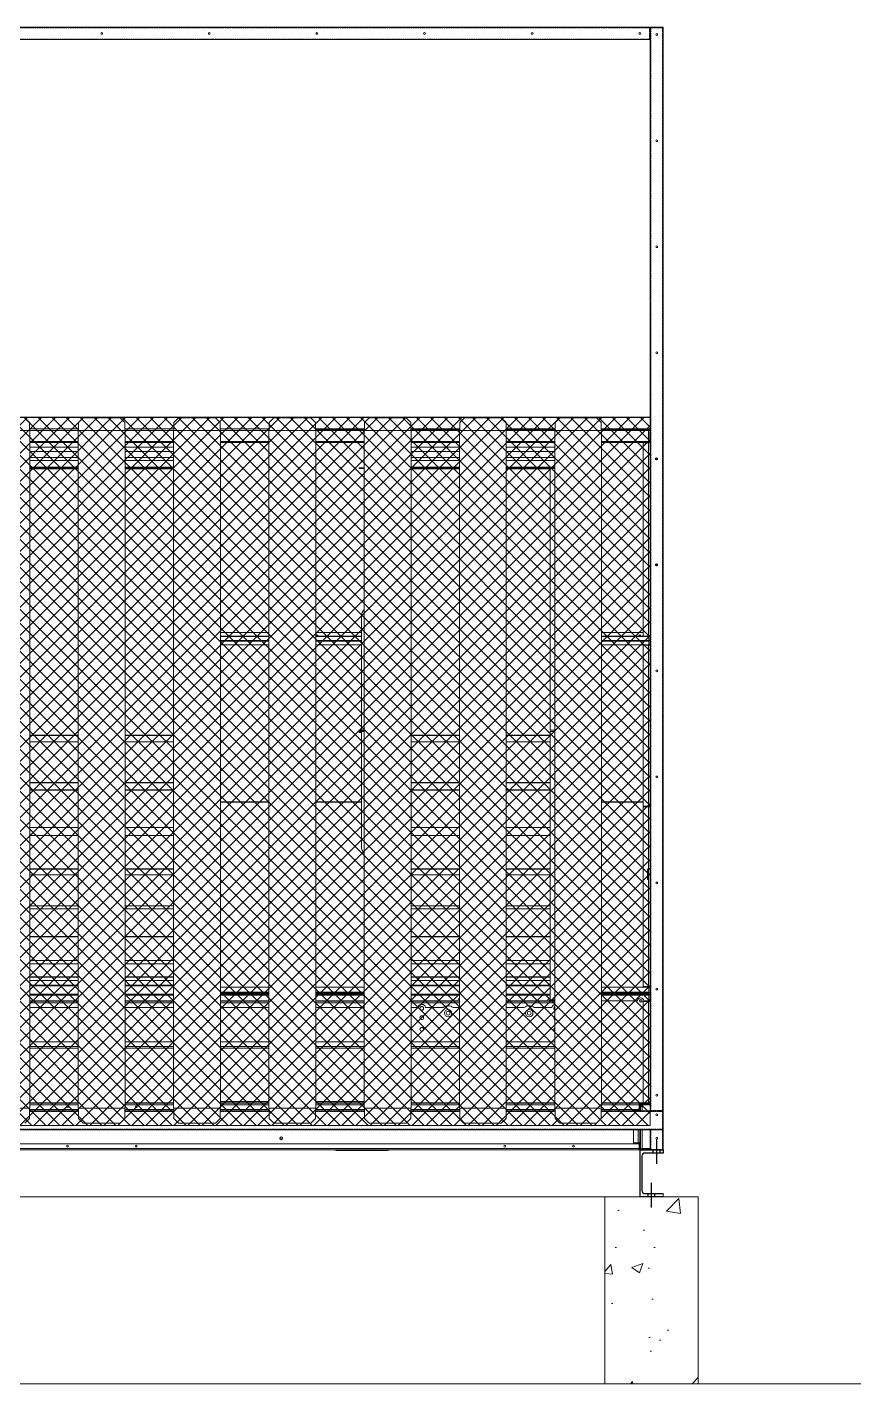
# Model space of a CAD drawing. Header units: millimetres. Extents: x 2739 to 32146, y 1792 to 22587.
# Drawn here: x 23578 to 26251, y 8625 to 12975 of the extents above; entities that cross this region are included whole.
import ezdxf

# ---------------------------------------------------------------- set-up
doc = ezdxf.new("R2010")
doc.units = ezdxf.units.MM
for name, pattern in [('CENTER', [2, 1.25, -0.25, 0.25, -0.25]), ('CENTERX2', [4, 2.5, -0.5, 0.5, -0.5]), ('HIDDEN', [0.375, 0.25, -0.125]), ('HIDDENX2', [0.75, 0.5, -0.25])]:
    doc.linetypes.add(name, pattern=pattern)
for name, color, linetype in [('center', 1, 'CENTER'), ('HIDD', 2, 'HIDDENX2'), ('냉각탑_기초', 23, 'Continuous')]:
    doc.layers.add(name, color=color, linetype=linetype)

# ---------------------------------------------------------------- blocks, each defined once
blk = doc.blocks.new('2')
at = {"lineweight": 5}
h = blk.add_hatch(dxfattribs=at)
h.set_pattern_fill('ANSI37', scale=10)
h.set_pattern_definition([(45, (-1520558.43, -423622.96), (-22.4506403, 22.4506403), []), (135, (-1520558.43, -423622.96), (-22.4506403, -22.4506403), [])])
h.paths.add_polyline_path([(25575.2, 9452.9), (25575.2, 11722.9), (22059.2, 11722.9), (22059.2, 9452.9)])
at = {"lineweight": 20}
for p, q in [((22059.2, 11722.9), (25575.2, 11722.9)), ((23585.7, 11706.9), (23570.7, 11721.9)), ((23585.7, 11681.9), (23585.7, 11706.9)), ((23743.2, 11706.9), (23758.2, 11721.9)), ((23743.2, 11681.9), (23743.2, 11706.9)), ((23758.2, 11721.9), (23876.2, 11721.9)), ((23891.2, 11706.9), (23876.2, 11721.9)), ((23891.2, 11681.9), (23891.2, 11706.9)), ((24048.7, 11706.9), (24063.7, 11721.9)), ((24048.7, 11681.9), (24048.7, 11706.9)), ((24063.7, 11721.9), (24181.7, 11721.9)), ((24196.7, 11706.9), (24181.7, 11721.9)), ((24196.7, 11681.9), (24196.7, 11706.9)), ((24354.2, 11706.9), (24369.2, 11721.9)), ((24354.2, 11681.9), (24354.2, 11706.9)), ((24369.2, 11721.9), (24487.2, 11721.9)), ((24502.2, 11706.9), (24487.2, 11721.9)), ((24502.2, 11681.9), (24502.2, 11706.9)), ((24659.7, 11706.9), (24674.7, 11721.9)), ((24659.7, 11681.9), (24659.7, 11706.9)), ((24674.7, 11721.9), (24792.7, 11721.9)), ((24807.7, 11706.9), (24792.7, 11721.9)), ((24807.7, 11681.9), (24807.7, 11706.9)), ((24965.2, 11706.9), (24980.2, 11721.9)), ((24965.2, 11681.9), (24965.2, 11706.9)), ((24980.2, 11721.9), (25098.2, 11721.9)), ((25113.2, 11706.9), (25098.2, 11721.9)), ((25113.2, 11681.9), (25113.2, 11706.9)), ((25270.7, 11706.9), (25285.7, 11721.9)), ((25270.7, 11681.9), (25270.7, 11706.9)), ((25285.7, 11721.9), (25403.7, 11721.9)), ((25418.7, 11706.9), (25403.7, 11721.9)), ((25418.7, 11681.9), (25418.7, 11706.9)), ((25575.2, 11722.9), (25575.2, 9452.9)), ((23586.7, 11681.9), (23436.7, 11681.9)), ((23586.7, 9508.9), (23586.7, 11681.9)), ((23742.2, 9508.9), (23742.2, 11681.9)), ((23892.2, 11681.9), (23742.2, 11681.9)), ((23892.2, 9508.9), (23892.2, 11681.9)), ((24047.7, 9508.9), (24047.7, 11681.9)), ((24197.7, 11681.9), (24047.7, 11681.9)), ((24197.7, 9508.9), (24197.7, 11681.9)), ((24353.2, 9508.9), (24353.2, 11681.9)), ((24503.2, 11681.9), (24353.2, 11681.9)), ((24503.2, 9508.9), (24503.2, 11681.9)), ((24658.7, 9508.9), (24658.7, 11681.9)), ((24808.7, 11681.9), (24658.7, 11681.9)), ((24808.7, 9508.9), (24808.7, 11681.9)), ((24964.2, 9508.9), (24964.2, 11681.9)), ((25114.2, 11681.9), (24964.2, 11681.9)), ((25114.2, 9508.9), (25114.2, 11681.9)), ((25269.7, 9508.9), (25269.7, 11681.9)), ((25419.7, 11681.9), (25269.7, 11681.9)), ((25419.7, 9508.9), (25419.7, 11681.9)), ((23436.7, 9508.9), (23586.7, 9508.9)), ((23585.7, 9508.9), (23585.7, 9475.9)), ((23742.2, 9508.9), (23892.2, 9508.9)), ((23743.2, 9508.9), (23743.2, 9475.9)), ((23891.2, 9508.9), (23891.2, 9475.9)), ((24047.7, 9508.9), (24197.7, 9508.9)), ((24048.7, 9508.9), (24048.7, 9475.9)), ((24196.7, 9508.9), (24196.7, 9475.9)), ((24353.2, 9508.9), (24503.2, 9508.9)), ((24354.2, 9508.9), (24354.2, 9475.9)), ((24502.2, 9508.9), (24502.2, 9475.9)), ((24658.7, 9508.9), (24808.7, 9508.9)), ((24659.7, 9508.9), (24659.7, 9475.9)), ((24807.7, 9508.9), (24807.7, 9475.9)), ((24964.2, 9508.9), (25114.2, 9508.9)), ((24965.2, 9508.9), (24965.2, 9475.9)), ((25113.2, 9508.9), (25113.2, 9475.9)), ((25269.7, 9508.9), (25419.7, 9508.9)), ((25270.7, 9508.9), (25270.7, 9475.9)), ((25418.7, 9508.9), (25418.7, 9475.9)), ((25575.2, 9452.9), (22059.2, 9452.9)), ((23585.7, 9475.9), (23570.7, 9460.9)), ((23743.2, 9475.9), (23758.2, 9460.9)), ((23758.2, 9460.9), (23876.2, 9460.9)), ((23891.2, 9475.9), (23876.2, 9460.9)), ((24048.7, 9475.9), (24063.7, 9460.9)), ((24063.7, 9460.9), (24181.7, 9460.9)), ((24196.7, 9475.9), (24181.7, 9460.9)), ((24354.2, 9475.9), (24369.2, 9460.9)), ((24369.2, 9460.9), (24487.2, 9460.9)), ((24502.2, 9475.9), (24487.2, 9460.9)), ((24659.7, 9475.9), (24674.7, 9460.9)), ((24674.7, 9460.9), (24792.7, 9460.9)), ((24807.7, 9475.9), (24792.7, 9460.9)), ((24965.2, 9475.9), (24980.2, 9460.9)), ((24980.2, 9460.9), (25098.2, 9460.9)), ((25113.2, 9475.9), (25098.2, 9460.9)), ((25270.7, 9475.9), (25285.7, 9460.9)), ((25285.7, 9460.9), (25403.7, 9460.9)), ((25418.7, 9475.9), (25403.7, 9460.9)), ((25240.2, 9374.9), (25315.2, 9374.9))]:
    blk.add_line(p, q, dxfattribs=at)
at = {"color": 7, "lineweight": 20}
for p, q in [((23743.2, 11686.9), (23585.7, 11686.9)), ((23742.2, 11681.5), (23586.7, 11681.5)), ((24048.7, 11686.9), (23891.2, 11686.9)), ((24047.7, 11681.5), (23892.2, 11681.5)), ((24354.2, 11686.9), (24196.7, 11686.9)), ((24353.2, 11681.5), (24197.7, 11681.5)), ((24659.7, 11686.9), (24502.2, 11686.9)), ((24659.7, 11684.9), (24502.2, 11684.9)), ((24658.7, 11681.5), (24503.2, 11681.5)), ((24965.2, 11686.9), (24807.7, 11686.9)), ((24965.2, 11684.9), (24807.7, 11684.9)), ((24964.2, 11681.5), (24808.7, 11681.5)), ((25270.7, 11686.9), (25113.2, 11686.9)), ((25270.7, 11684.9), (25113.2, 11684.9)), ((25269.7, 11681.5), (25114.2, 11681.5)), ((25569.5, 11686.9), (25418.7, 11686.9)), ((25567.8, 11684.9), (25418.7, 11684.9)), ((25569.5, 11681.5), (25419.7, 11681.5)), ((23586.7, 11646.3), (23742.2, 11646.3)), ((23586.7, 11642.9), (23742.2, 11642.9)), ((23892.2, 11646.3), (24047.7, 11646.3)), ((23892.2, 11642.9), (24047.7, 11642.9)), ((24197.7, 11646.3), (24353.2, 11646.3)), ((24197.7, 11642.9), (24353.2, 11642.9)), ((24503.2, 11646.3), (24658.7, 11646.3)), ((24503.2, 11642.9), (24658.7, 11642.9)), ((24808.7, 11646.3), (24964.2, 11646.3)), ((24808.7, 11642.9), (24964.2, 11642.9)), ((25114.2, 11646.3), (25269.7, 11646.3)), ((25114.2, 11642.9), (25269.7, 11642.9)), ((25419.7, 11646.3), (25569.5, 11646.3)), ((25419.7, 11642.9), (25569.5, 11642.9)), ((23586.7, 9851.5), (23742.2, 9851.5)), ((23586.7, 9846.3), (23742.2, 9846.3)), ((23586.7, 9831.5), (23742.2, 9831.5)), ((23892.2, 9851.5), (24047.7, 9851.5)), ((23892.2, 9846.3), (24047.7, 9846.3)), ((23892.2, 9831.5), (24047.7, 9831.5)), ((24197.7, 9851.5), (24353.2, 9851.5)), ((24197.7, 9846.3), (24353.2, 9846.3)), ((24197.7, 9831.5), (24353.2, 9831.5)), ((24503.2, 9851.5), (24658.7, 9851.5)), ((24503.2, 9846.3), (24658.7, 9846.3)), ((24503.2, 9831.5), (24658.7, 9831.5)), ((24808.7, 9851.5), (24964.2, 9851.5)), ((24808.7, 9846.3), (24964.2, 9846.3)), ((24808.7, 9831.5), (24831, 9831.5)), ((25114.2, 9851.5), (25269.7, 9851.5)), ((25114.2, 9846.3), (25269.7, 9846.3)), ((23586.7, 9721.5), (23742.2, 9721.5)), ((23742.2, 9706.7), (23586.7, 9706.7)), ((23742.2, 9701.5), (23586.7, 9701.5)), ((23892.2, 9721.5), (24047.7, 9721.5)), ((24047.7, 9706.7), (23892.2, 9706.7)), ((24047.7, 9701.5), (23892.2, 9701.5)), ((24197.7, 9721.5), (24353.2, 9721.5)), ((24353.2, 9706.7), (24197.7, 9706.7)), ((24353.2, 9701.5), (24197.7, 9701.5)), ((24503.2, 9721.5), (24658.7, 9721.5)), ((24658.7, 9706.7), (24503.2, 9706.7)), ((24658.7, 9701.5), (24503.2, 9701.5)), ((24808.7, 9721.5), (24964.2, 9721.5)), ((24964.2, 9706.7), (24808.7, 9706.7)), ((24964.2, 9701.5), (24808.7, 9701.5)), ((25114.2, 9721.5), (25269.7, 9721.5)), ((25269.7, 9706.7), (25114.2, 9706.7)), ((25269.7, 9701.5), (25114.2, 9701.5)), ((23586.7, 9526.5), (23742.2, 9526.5)), ((23892.2, 9526.5), (24047.7, 9526.5)), ((24197.7, 9526.5), (24353.2, 9526.5)), ((24503.2, 9526.5), (24658.7, 9526.5)), ((24808.7, 9526.5), (24964.2, 9526.5)), ((25114.2, 9526.5), (25269.7, 9526.5)), ((25419.7, 9526.5), (25570.2, 9526.5)), ((23585.7, 9504.9), (23743.2, 9504.9)), ((23586.7, 9524.9), (23742.2, 9524.9)), ((23742.2, 9519.7), (23586.7, 9519.7)), ((23891.2, 9504.9), (24048.7, 9504.9)), ((23892.2, 9524.9), (24047.7, 9524.9)), ((24047.7, 9524.9), (23892.2, 9524.9)), ((24047.7, 9519.7), (23892.2, 9519.7)), ((24196.7, 9504.9), (24354.2, 9504.9)), ((24353.2, 9524.9), (24197.7, 9524.9)), ((24353.2, 9519.7), (24197.7, 9519.7)), ((24502.2, 9504.9), (24659.7, 9504.9)), ((24503.2, 9524.9), (24658.7, 9524.9)), ((24658.7, 9524.9), (24503.2, 9524.9)), ((24658.7, 9519.7), (24503.2, 9519.7)), ((24807.7, 9504.9), (24965.2, 9504.9)), ((24964.2, 9524.9), (24808.7, 9524.9)), ((24964.2, 9519.7), (24808.7, 9519.7)), ((25113.2, 9504.9), (25270.7, 9504.9)), ((25114.2, 9524.9), (25269.7, 9524.9)), ((25269.7, 9519.7), (25114.2, 9519.7)), ((25418.7, 9504.9), (25539.6, 9504.9)), ((25419.7, 9524.9), (25549.4, 9524.9)), ((25539.6, 9524.9), (25419.7, 9524.9)), ((25539.6, 9519.7), (25419.7, 9519.7)), ((25539.6, 9394.9), (22094.8, 9394.9)), ((22094.8, 9380.1), (25539.6, 9380.1)), ((22094.8, 9374.9), (25539.6, 9374.9))]:
    blk.add_line(p, q, dxfattribs=at)
at = {"color": 7, "lineweight": 20, "ltscale": 0.000824214}
blk.add_line((25569.8, 11684.9), (25567.9, 11684.9), dxfattribs=at)
at = {"color": 7, "lineweight": 20, "ltscale": 0.001131}
for p, q in [((25569.5, 11684.3), (25569.5, 11681.5)), ((25571.5, 11684.3), (25571.5, 11681.5)), ((25573.9, 9528.6), (25575.2, 9528.6))]:
    blk.add_line(p, q, dxfattribs=at)
at = {"color": 7, "lineweight": 20, "ltscale": 0.000414935}
for p, q in [((25570.2, 11684), (25569.5, 11683.2)), ((25572.2, 11684), (25571.5, 11683.2)), ((25574.2, 9527.9), (25574.9, 9528.6))]:
    blk.add_line(p, q, dxfattribs=at)
at = {"color": 7, "lineweight": 20, "ltscale": 0.014667}
for p, q in [((25569.5, 11646.3), (25569.5, 11681.5)), ((25571.5, 11646.3), (25571.5, 11681.5))]:
    blk.add_line(p, q, dxfattribs=at)
at = {"color": 7, "lineweight": 20, "ltscale": 0.000708334}
for p, q in [((25571.2, 11681.5), (25569.5, 11681.5)), ((25573.2, 11681.5), (25571.5, 11681.5)), ((25573.2, 11008.8), (25571.5, 11008.8))]:
    blk.add_line(p, q, dxfattribs=at)
at = {"color": 7, "lineweight": 20, "ltscale": 0.000566661}
blk.add_line((25571.2, 11684.9), (25569.9, 11684.9), dxfattribs=at)
at = {"color": 7, "lineweight": 20, "ltscale": 0.000125615}
blk.add_line((25571.2, 11684.9), (25571.2, 11684.6), dxfattribs=at)
at = {"color": 7, "lineweight": 20, "ltscale": 0.01525}
blk.add_line((25571.2, 11681.5), (25571.2, 11644.9), dxfattribs=at)
at = {"color": 7, "lineweight": 20, "ltscale": 0.000125312}
blk.add_line((25571.5, 11681.5), (25571.2, 11681.5), dxfattribs=at)
at = {"color": 0, "lineweight": 20}
for p, q in [((23742.2, 11627.9), (23586.7, 11627.9)), ((24047.7, 11627.9), (23892.2, 11627.9)), ((24964.2, 11627.9), (24808.7, 11627.9)), ((25269.7, 11627.9), (25114.2, 11627.9)), ((23586.7, 11613.8), (23742.2, 11613.8)), ((23742.2, 11594.6), (23586.7, 11594.6)), ((23586.7, 11585), (23742.2, 11585)), ((23892.2, 11613.8), (24047.7, 11613.8)), ((24047.7, 11594.6), (23892.2, 11594.6)), ((23892.2, 11585), (24047.7, 11585)), ((24808.7, 11613.8), (24964.2, 11613.8)), ((24964.2, 11594.6), (24808.7, 11594.6)), ((24808.7, 11585), (24964.2, 11585)), ((25114.2, 11613.8), (25269.7, 11613.8)), ((25269.7, 11594.6), (25114.2, 11594.6)), ((25114.2, 11585), (25269.7, 11585)), ((25617.2, 9501.7), (25617.2, 9374.9)), ((25617.2, 9374.9), (25615.2, 9374.9))]:
    blk.add_line(p, q, dxfattribs=at)
at = {"color": 7, "lineweight": 20, "ltscale": 0.000341772}
blk.add_line((25553.2, 11642.1), (25553.2, 11642.9), dxfattribs=at)
at = {"color": 7, "lineweight": 20, "ltscale": 0.006917}
for p, q in [((25569.8, 11642.1), (25553.2, 11642.1)), ((25553.2, 11022.2), (25569.8, 11022.2)), ((25569.8, 10994.5), (25553.2, 10994.5)), ((25569.8, 10993.2), (25553.2, 10993.2)), ((25553.2, 10476.7), (25569.8, 10476.7)), ((25569.8, 10474.6), (25553.2, 10474.6)), ((25553.2, 9899.3), (25569.8, 9899.3)), ((25571.5, 9880.7), (25571.5, 9897.3)), ((25553.2, 9850.9), (25569.8, 9850.9))]:
    blk.add_line(p, q, dxfattribs=at)
at = {"color": 7, "lineweight": 20, "ltscale": 0.258309}
for p, q in [((25553.2, 11642.1), (25553.2, 11022.2)), ((25569.8, 11022.2), (25569.8, 11642.1))]:
    blk.add_line(p, q, dxfattribs=at)
at = {"color": 7, "lineweight": 20, "ltscale": 0.001417}
for p, q in [((25569.5, 11646.3), (25569.5, 11642.9)), ((25571.5, 11646.3), (25571.5, 11642.9)), ((25573.2, 10475.1), (25569.8, 10475.1)), ((25573.2, 9899.3), (25569.8, 9899.3)), ((25571.5, 9877.3), (25571.5, 9880.7)), ((25571.5, 9874.9), (25571.5, 9871.5)), ((25569.8, 9850.9), (25573.2, 9850.9))]:
    blk.add_line(p, q, dxfattribs=at)
at = {"color": 7, "lineweight": 20, "ltscale": 0.000708333}
for p, q in [((25571.2, 11644.9), (25569.5, 11644.9)), ((25573.2, 11644.9), (25571.5, 11644.9)), ((25573.2, 9880.2), (25571.5, 9880.2)), ((25573.2, 9879.3), (25571.5, 9879.3)), ((25571.5, 9872.9), (25573.2, 9872.9)), ((25571.5, 9872), (25573.2, 9872))]:
    blk.add_line(p, q, dxfattribs=at)
at = {"color": 7, "lineweight": 20, "ltscale": 0.000833341}
blk.add_line((25569.5, 11642.9), (25571.5, 11642.9), dxfattribs=at)
at = {"color": 7, "lineweight": 20, "ltscale": 0.000133398}
blk.add_line((25569.8, 11642.6), (25569.8, 11642.9), dxfattribs=at)
at = {"color": 7, "lineweight": 20, "ltscale": 0.000208374}
blk.add_line((25569.8, 11642.1), (25569.8, 11642.6), dxfattribs=at)
at = {"color": 7, "lineweight": 20, "ltscale": 0.000125}
blk.add_line((25571.2, 11646.3), (25571.5, 11646.3), dxfattribs=at)
at = {"color": 7, "lineweight": 20, "ltscale": 0.000152655}
blk.add_line((25573.2, 11644.8), (25572.9, 11644.8), dxfattribs=at)
at = {"color": 7, "lineweight": 20, "ltscale": 0.2695}
for p, q in [((23742.2, 11564.3), (23586.7, 11564.3)), ((23742.2, 11562.3), (23586.7, 11562.3)), ((24047.7, 11564.3), (23892.2, 11564.3)), ((24047.7, 11562.3), (23892.2, 11562.3)), ((24964.2, 11564.3), (24808.7, 11564.3)), ((24964.2, 11562.3), (24808.7, 11562.3)), ((25269.7, 11564.3), (25114.2, 11564.3)), ((25269.7, 11562.3), (25114.2, 11562.3))]:
    blk.add_line(p, q, dxfattribs=at)
at = {"color": 7, "lineweight": 20, "ltscale": 0.251167}
for p, q in [((23586.7, 11562.3), (23742.2, 11562.3)), ((23586.7, 11560.3), (23742.2, 11560.3)), ((23892.2, 11562.3), (24047.7, 11562.3)), ((23892.2, 11560.3), (24047.7, 11560.3)), ((24808.7, 11562.3), (24964.2, 11562.3)), ((24808.7, 11560.3), (24964.2, 11560.3)), ((25114.2, 11562.3), (25269.7, 11562.3)), ((25114.2, 11560.3), (25269.7, 11560.3))]:
    blk.add_line(p, q, dxfattribs=at)
at = {"color": 7, "lineweight": 20, "ltscale": 0.2225}
for p, q in [((23586.7, 11558.9), (23742.2, 11558.9)), ((23892.2, 11558.9), (24047.7, 11558.9)), ((24808.7, 11558.9), (24964.2, 11558.9)), ((25114.2, 11558.9), (25254.9, 11558.9)), ((23586.7, 10704.6), (23742.2, 10704.6)), ((23586.7, 10704.1), (23742.2, 10704.1)), ((23892.2, 10704.6), (24047.7, 10704.6)), ((23892.2, 10704.1), (24047.7, 10704.1)), ((24808.7, 10704.6), (24964.2, 10704.6)), ((24808.7, 10704.1), (24964.2, 10704.1)), ((25114.2, 10704.6), (25254.9, 10704.6)), ((25114.2, 10704.1), (25254.9, 10704.1)), ((23586.7, 10683.7), (23742.2, 10683.7)), ((23586.7, 10683.4), (23742.2, 10683.4)), ((23892.2, 10683.7), (24047.7, 10683.7)), ((23892.2, 10683.4), (24047.7, 10683.4)), ((24808.7, 10683.7), (24964.2, 10683.7)), ((24808.7, 10683.4), (24964.2, 10683.4)), ((25114.2, 10683.7), (25254.9, 10683.7)), ((25114.2, 10683.4), (25254.9, 10683.4)), ((23586.7, 10553), (23742.2, 10553)), ((23586.7, 10552.4), (23742.2, 10552.4)), ((23586.7, 10529.1), (23742.2, 10529.1)), ((23586.7, 10528.8), (23742.2, 10528.8)), ((23892.2, 10553), (24047.7, 10553)), ((23892.2, 10552.4), (24047.7, 10552.4)), ((23892.2, 10529.1), (24047.7, 10529.1)), ((23892.2, 10528.8), (24047.7, 10528.8)), ((24808.7, 10553), (24964.2, 10553)), ((24808.7, 10552.4), (24964.2, 10552.4)), ((24808.7, 10529.1), (24964.2, 10529.1)), ((24808.7, 10528.8), (24964.2, 10528.8)), ((25114.2, 10553), (25254.9, 10553)), ((25114.2, 10552.4), (25254.9, 10552.4)), ((25114.2, 10529.1), (25254.9, 10529.1)), ((25114.2, 10528.8), (25254.9, 10528.8)), ((23586.7, 10409.2), (23742.2, 10409.2)), ((23586.7, 10408.7), (23742.2, 10408.7)), ((23892.2, 10409.2), (24047.7, 10409.2)), ((23892.2, 10408.7), (24047.7, 10408.7)), ((24808.7, 10409.2), (24964.2, 10409.2)), ((24808.7, 10408.7), (24964.2, 10408.7)), ((25114.2, 10409.2), (25254.9, 10409.2)), ((25114.2, 10408.7), (25254.9, 10408.7)), ((23586.7, 10383.5), (23742.2, 10383.5)), ((23586.7, 10383.2), (23742.2, 10383.2)), ((23892.2, 10383.5), (24047.7, 10383.5)), ((23892.2, 10383.2), (24047.7, 10383.2)), ((24808.7, 10383.5), (24964.2, 10383.5)), ((24808.7, 10383.2), (24964.2, 10383.2)), ((25114.2, 10383.5), (25254.9, 10383.5)), ((25114.2, 10383.2), (25254.9, 10383.2)), ((23586.7, 10275.8), (23742.2, 10275.8)), ((23586.7, 10275.3), (23742.2, 10275.3)), ((23892.2, 10275.8), (24047.7, 10275.8)), ((23892.2, 10275.3), (24047.7, 10275.3)), ((24808.7, 10275.8), (24964.2, 10275.8)), ((24808.7, 10275.3), (24964.2, 10275.3)), ((25114.2, 10275.8), (25254.9, 10275.8)), ((25114.2, 10275.3), (25254.9, 10275.3)), ((23586.7, 10257.1), (23742.2, 10257.1)), ((23586.7, 10256.9), (23742.2, 10256.9)), ((23892.2, 10257.1), (24047.7, 10257.1)), ((23892.2, 10256.9), (24047.7, 10256.9)), ((24808.7, 10257.1), (24964.2, 10257.1)), ((24808.7, 10256.9), (24964.2, 10256.9)), ((25114.2, 10257.1), (25254.9, 10257.1)), ((25114.2, 10256.9), (25254.9, 10256.9)), ((23586.7, 10157.8), (23742.2, 10157.8)), ((23586.7, 10157.4), (23742.2, 10157.4)), ((23586.7, 10148.5), (23742.2, 10148.5)), ((23586.7, 10148.3), (23742.2, 10148.3)), ((23892.2, 10157.8), (24047.7, 10157.8)), ((23892.2, 10157.4), (24047.7, 10157.4)), ((23892.2, 10148.5), (24047.7, 10148.5)), ((23892.2, 10148.3), (24047.7, 10148.3)), ((24808.7, 10157.8), (24964.2, 10157.8)), ((24808.7, 10157.4), (24964.2, 10157.4)), ((24808.7, 10148.5), (24964.2, 10148.5)), ((24808.7, 10148.3), (24964.2, 10148.3)), ((25114.2, 10157.8), (25254.9, 10157.8)), ((25114.2, 10157.4), (25254.9, 10157.4)), ((25114.2, 10148.5), (25254.9, 10148.5)), ((25114.2, 10148.3), (25254.9, 10148.3)), ((23586.7, 10058.8), (23742.2, 10058.8)), ((23586.7, 10058.4), (23742.2, 10058.4)), ((23892.2, 10058.8), (24047.7, 10058.8)), ((23892.2, 10058.4), (24047.7, 10058.4)), ((24808.7, 10058.8), (24964.2, 10058.8)), ((24808.7, 10058.4), (24964.2, 10058.4)), ((25114.2, 10058.8), (25254.9, 10058.8)), ((25114.2, 10058.4), (25254.9, 10058.4)), ((23586.7, 9982.2), (23742.2, 9982.2)), ((23586.7, 9982), (23742.2, 9982)), ((23586.7, 9972.1), (23742.2, 9972.1)), ((23586.7, 9972), (23742.2, 9972)), ((23892.2, 9982.2), (24047.7, 9982.2)), ((23892.2, 9982), (24047.7, 9982)), ((23892.2, 9972.1), (24047.7, 9972.1)), ((23892.2, 9972), (24047.7, 9972)), ((24808.7, 9982.2), (24964.2, 9982.2)), ((24808.7, 9982), (24964.2, 9982)), ((24808.7, 9972.1), (24964.2, 9972.1)), ((24808.7, 9972), (24964.2, 9972)), ((25114.2, 9982.2), (25254.9, 9982.2)), ((25114.2, 9982), (25254.9, 9982)), ((25114.2, 9972.1), (25254.9, 9972.1)), ((25114.2, 9972), (25254.9, 9972)), ((23586.7, 9929.5), (23742.2, 9929.5)), ((23586.7, 9929.4), (23742.2, 9929.4)), ((23586.7, 9918.6), (23742.2, 9918.6)), ((23586.7, 9918.5), (23742.2, 9918.5)), ((23892.2, 9929.5), (24047.7, 9929.5)), ((23892.2, 9929.4), (24047.7, 9929.4)), ((23892.2, 9918.6), (24047.7, 9918.6)), ((23892.2, 9918.5), (24047.7, 9918.5)), ((24808.7, 9929.5), (24964.2, 9929.5)), ((24808.7, 9929.4), (24964.2, 9929.4)), ((24808.7, 9918.6), (24964.2, 9918.6)), ((24808.7, 9918.5), (24964.2, 9918.5)), ((25114.2, 9929.5), (25254.9, 9929.5)), ((25114.2, 9929.4), (25254.9, 9929.4)), ((25114.2, 9918.6), (25254.9, 9918.6)), ((25114.2, 9918.5), (25254.9, 9918.5)), ((23586.7, 9902.9), (23742.2, 9902.9)), ((23586.7, 9902.8), (23742.2, 9902.8)), ((23586.7, 9901.4), (23742.2, 9901.4)), ((23586.7, 9874.8), (23742.2, 9874.8)), ((23892.2, 9902.9), (24047.7, 9902.9)), ((23892.2, 9902.8), (24047.7, 9902.8)), ((23892.2, 9901.4), (24047.7, 9901.4)), ((24047.7, 9874.8), (23892.2, 9874.8)), ((24808.7, 9902.9), (24964.2, 9902.9)), ((24808.7, 9902.8), (24964.2, 9902.8)), ((24808.7, 9901.4), (24964.2, 9901.4)), ((24964.2, 9874.8), (24808.7, 9874.8)), ((25114.2, 9902.9), (25254.9, 9902.9)), ((25114.2, 9902.8), (25254.9, 9902.8)), ((25114.2, 9901.4), (25254.9, 9901.4)), ((25254.9, 9874.8), (25114.2, 9874.8)), ((23742.2, 9871.5), (23586.7, 9871.5)), ((24047.7, 9871.5), (23892.2, 9871.5)), ((24964.2, 9871.5), (24808.7, 9871.5)), ((25254.9, 9871.5), (25114.2, 9871.5))]:
    blk.add_line(p, q, dxfattribs=at)
at = {"color": 7, "lineweight": 20, "ltscale": 0.000666667}
for p, q in [((24642.5, 11561.9), (24642.5, 11560.3)), ((24642.5, 10719.1), (24642.5, 10720.7)), ((24642.5, 10718.5), (24642.5, 10716.9)), ((24642.5, 10715.5), (24642.5, 10713.9)), ((25567.2, 10241.9), (25568.8, 10241.9)), ((25254.9, 9855.1), (25254.9, 9853.5)), ((25570.2, 9524.9), (25570.2, 9526.5))]:
    blk.add_line(p, q, dxfattribs=at)
at = {"color": 7, "lineweight": 20, "ltscale": 0.0155}
for p, q in [((24658.7, 11561.9), (24642.5, 11561.9)), ((24658.7, 11560.3), (24642.5, 11560.3)), ((25254.9, 11560.3), (25269.7, 11560.3)), ((24658.7, 10720.7), (24642.5, 10720.7)), ((24658.7, 10719.1), (24642.5, 10719.1)), ((24642.5, 10718.5), (24658.7, 10718.5)), ((24642.5, 10716.9), (24658.7, 10716.9)), ((25269.7, 10720.7), (25254.9, 10720.7)), ((25269.7, 10716.5), (25254.9, 10716.5)), ((25269.7, 9855.9), (25254.9, 9855.9)), ((25254.9, 9855.6), (25269.7, 9855.6)), ((25269.7, 9855.1), (25254.9, 9855.1)), ((25269.7, 9853.5), (25254.9, 9853.5))]:
    blk.add_line(p, q, dxfattribs=at)
at = {"color": 7, "lineweight": 20, "ltscale": 0.349833}
blk.add_line((25254.9, 10720.7), (25254.9, 11560.3), dxfattribs=at)
at = {"color": 7, "lineweight": 20, "ltscale": 0.152458}
blk.add_line((24649.7, 10720.7), (24649.7, 11086.6), dxfattribs=at)
at = {"color": 7, "lineweight": 20, "ltscale": 0.20484}
for p, q in [((24353.2, 11033.6), (24197.7, 11033.6)), ((24353.2, 11021.9), (24197.7, 11021.9)), ((24353.2, 11020.7), (24197.7, 11020.7)), ((24353.2, 11007.9), (24197.7, 11007.9)), ((24353.2, 11006.7), (24197.7, 11006.7)), ((24649.7, 11033.6), (24503.2, 11033.6)), ((24649.7, 11021.9), (24503.2, 11021.9)), ((24649.7, 11020.7), (24503.2, 11020.7)), ((24649.7, 11007.9), (24503.2, 11007.9)), ((24649.7, 11006.7), (24503.2, 11006.7)), ((24197.7, 10994.7), (24353.2, 10994.7)), ((24503.2, 10994.7), (24649.7, 10994.7)), ((24353.2, 10490.7), (24197.7, 10490.7)), ((24353.2, 10489.8), (24197.7, 10489.8)), ((24649.7, 10490.7), (24503.2, 10490.7)), ((24649.7, 10489.8), (24503.2, 10489.8))]:
    blk.add_line(p, q, dxfattribs=at)
at = {"color": 7, "lineweight": 20, "ltscale": 0.094629}
blk.add_line((25553.2, 11033.6), (25419.7, 11033.6), dxfattribs=at)
at = {"color": 7, "lineweight": 20, "ltscale": 0.102254}
for p, q in [((25571.5, 11021.9), (25419.7, 11021.9)), ((25571.5, 11020.7), (25419.7, 11020.7)), ((25571.5, 11006.7), (25419.7, 11006.7))]:
    blk.add_line(p, q, dxfattribs=at)
at = {"color": 7, "lineweight": 20, "ltscale": 0.102253}
for p, q in [((25571.5, 11007.9), (25419.7, 11007.9)), ((25419.7, 10994.7), (25571.5, 10994.7))]:
    blk.add_line(p, q, dxfattribs=at)
at = {"color": 7, "lineweight": 20, "ltscale": 0.000183495}
blk.add_line((25571.2, 11022.4), (25571.2, 11021.9), dxfattribs=at)
at = {"color": 7, "lineweight": 20, "ltscale": 0.000535656}
for p, q in [((25571.5, 11020.7), (25571.5, 11021.9)), ((25553.2, 10993.2), (25553.2, 10994.5))]:
    blk.add_line(p, q, dxfattribs=at)
at = {"color": 7, "lineweight": 20, "ltscale": 0.005298}
blk.add_line((25571.5, 11007.9), (25571.5, 11020.7), dxfattribs=at)
at = {"color": 7, "lineweight": 20, "ltscale": 4.87896e-05}
blk.add_line((25571.5, 11008.7), (25571.5, 11008.8), dxfattribs=at)
at = {"color": 7, "lineweight": 20, "ltscale": 0.000506051}
blk.add_line((25571.5, 11006.7), (25571.5, 11007.9), dxfattribs=at)
at = {"color": 7, "lineweight": 20, "ltscale": 0.004993}
blk.add_line((25571.5, 10994.7), (25571.5, 11006.7), dxfattribs=at)
at = {"color": 7, "lineweight": 20, "ltscale": 0.215196}
for p, q in [((25553.2, 10993.2), (25553.2, 10476.7)), ((25569.8, 10476.7), (25569.8, 10993.2))]:
    blk.add_line(p, q, dxfattribs=at)
at = {"color": 7, "lineweight": 20, "ltscale": 0.000102715}
for p, q in [((25569.8, 10994.5), (25569.8, 10994.7)), ((25571.2, 10994.7), (25571.2, 10994.5))]:
    blk.add_line(p, q, dxfattribs=at)
at = {"color": 7, "lineweight": 20, "ltscale": 0.000833333}
for p, q in [((25573.2, 10994.5), (25571.2, 10994.5)), ((25569.8, 9897.3), (25569.8, 9899.3)), ((25571.2, 9899.3), (25571.2, 9897.3)), ((25573.2, 9899.3), (25571.2, 9899.3)), ((25569.8, 9850.9), (25569.8, 9852.9)), ((24581.7, 9372.9), (24581.7, 9374.9)), ((24721.7, 9372.9), (24721.7, 9374.9))]:
    blk.add_line(p, q, dxfattribs=at)
at = {"color": 7, "lineweight": 20, "ltscale": 0.000249486}
blk.add_line((24642.5, 10718.5), (24642.5, 10719.1), dxfattribs=at)
at = {"color": 7, "lineweight": 20, "ltscale": 0.003003}
for p, q in [((24642.5, 10715.5), (24649.7, 10715.5)), ((24642.5, 10713.9), (24649.7, 10713.9))]:
    blk.add_line(p, q, dxfattribs=at)
at = {"color": 7, "lineweight": 20, "ltscale": 0.000250031}
blk.add_line((24649.7, 10718.5), (24649.7, 10719.1), dxfattribs=at)
at = {"color": 7, "lineweight": 20, "ltscale": 0.135185}
blk.add_line((24649.7, 10392.5), (24649.7, 10716.9), dxfattribs=at)
at = {"color": 7, "lineweight": 20, "ltscale": 0.358583}
blk.add_line((25254.9, 9855.9), (25254.9, 10716.5), dxfattribs=at)
at = {"color": 7, "lineweight": 20, "ltscale": 0.062042}
for p, q in [((25553.2, 10490.7), (25419.7, 10490.7)), ((25553.2, 10489.8), (25419.7, 10489.8))]:
    blk.add_line(p, q, dxfattribs=at)
at = {"color": 7, "lineweight": 20, "ltscale": 0.239669}
blk.add_line((25553.2, 10474.6), (25553.2, 9899.3), dxfattribs=at)
at = {"color": 7, "lineweight": 20, "ltscale": 0.000162643}
blk.add_line((25569.8, 10476.7), (25569.8, 10476.3), dxfattribs=at)
at = {"color": 7, "lineweight": 20, "ltscale": 0.000534728}
blk.add_line((25569.8, 10475.1), (25569.8, 10476.3), dxfattribs=at)
at = {"color": 7, "lineweight": 20, "ltscale": 0.000212316}
blk.add_line((25569.8, 10474.6), (25569.8, 10475.1), dxfattribs=at)
at = {"color": 7, "lineweight": 20, "ltscale": 0.082338}
blk.add_line((25569.8, 10276.9), (25569.8, 10474.6), dxfattribs=at)
at = {"color": 7, "lineweight": 20, "ltscale": 0.000615509}
blk.add_line((25571.2, 10475.1), (25571.2, 10476.5), dxfattribs=at)
at = {"color": 7, "lineweight": 20, "ltscale": 0.018857}
blk.add_line((24649.7, 10347.2), (24649.7, 10392.5), dxfattribs=at)
at = {"color": 7, "lineweight": 20, "ltscale": 0.013417}
for p, q in [((25567.2, 10241.9), (25567.2, 10274.1)), ((25568.8, 10241.9), (25568.8, 10274.1))]:
    blk.add_line(p, q, dxfattribs=at)
at = {"color": 7, "lineweight": 20, "ltscale": 0.15666}
blk.add_line((25569.8, 9899.3), (25569.8, 10275.3), dxfattribs=at)
at = {"color": 7, "lineweight": 20, "ltscale": 0.001333}
for p, q in [((25573.2, 10276.9), (25570, 10276.9)), ((25573.2, 10275.3), (25570, 10275.3)), ((25537, 9501.7), (25537, 9504.9)), ((25539, 9504.9), (25539, 9501.7)), ((25537, 9394.9), (25537, 9398.1)), ((25542.2, 9398.1), (25539, 9398.1)), ((25539, 9398.1), (25539, 9394.9))]:
    blk.add_line(p, q, dxfattribs=at)
at = {"color": 7, "lineweight": 20, "ltscale": 0.32425}
blk.add_line((25617.2, 10279.9), (25617.2, 9501.7), dxfattribs=at)
at = {"color": 7, "lineweight": 20, "ltscale": 0.230833}
for p, q in [((24353.2, 9897.3), (24197.7, 9897.3)), ((24353.2, 9880.7), (24197.7, 9880.7)), ((24353.2, 9877.3), (24197.7, 9877.3)), ((24353.2, 9874.9), (24197.7, 9874.9)), ((24658.7, 9897.3), (24503.2, 9897.3)), ((24658.7, 9880.7), (24503.2, 9880.7)), ((24658.7, 9877.3), (24503.2, 9877.3)), ((24658.7, 9874.9), (24503.2, 9874.9)), ((24353.2, 9871.5), (24197.7, 9871.5)), ((24658.7, 9871.5), (24503.2, 9871.5))]:
    blk.add_line(p, q, dxfattribs=at)
at = {"color": 7, "lineweight": 20, "ltscale": 0.109084}
blk.add_line((24353.2, 9876.9), (24197.7, 9876.9), dxfattribs=at)
at = {"color": 7, "lineweight": 20, "ltscale": 0.111332}
blk.add_line((24658.7, 9876.9), (24503.2, 9876.9), dxfattribs=at)
at = {"color": 7, "lineweight": 20, "ltscale": 0.082106}
for p, q in [((25571.5, 9897.3), (25419.7, 9897.3)), ((25571.5, 9880.7), (25419.7, 9880.7)), ((25571.5, 9877.3), (25419.7, 9877.3)), ((25571.5, 9874.9), (25419.7, 9874.9)), ((25571.5, 9871.5), (25419.7, 9871.5))]:
    blk.add_line(p, q, dxfattribs=at)
at = {"color": 7, "lineweight": 20, "ltscale": 0.070314}
blk.add_line((25543.2, 9876.9), (25419.7, 9876.9), dxfattribs=at)
at = {"color": 7, "lineweight": 20, "ltscale": 0.000999741}
blk.add_line((25543.2, 9877.3), (25543.2, 9874.9), dxfattribs=at)
at = {"color": 7, "lineweight": 20, "ltscale": 0.001}
for p, q in [((25569.8, 9874.9), (25569.8, 9877.3)), ((25571.2, 9877.3), (25571.2, 9874.9))]:
    blk.add_line(p, q, dxfattribs=at)
at = {"color": 7, "lineweight": 20, "ltscale": 0.111667}
for p, q in [((23742.2, 9852.9), (23586.7, 9852.9)), ((24047.7, 9852.9), (23892.2, 9852.9)), ((24353.2, 9852.9), (24197.7, 9852.9)), ((24658.7, 9852.9), (24503.2, 9852.9)), ((24959.2, 9852.9), (24808.7, 9852.9)), ((25247.2, 9852.9), (25114.2, 9852.9)), ((25269.7, 9852.9), (25267.2, 9852.9)), ((25535.2, 9852.9), (25419.7, 9852.9))]:
    blk.add_line(p, q, dxfattribs=at)
at = {"color": 7, "lineweight": 20, "ltscale": 0.023491}
for p, q in [((24855.5, 9831.5), (24911.9, 9831.5)), ((25203.6, 9831.5), (25260, 9831.5))]:
    blk.add_line(p, q, dxfattribs=at)
at = {"color": 7, "lineweight": 20, "ltscale": 0.040938}
for p, q in [((24943.6, 9831.5), (24964.2, 9831.5)), ((25114.2, 9831.5), (25171.9, 9831.5))]:
    blk.add_line(p, q, dxfattribs=at)
at = {"color": 7, "lineweight": 20, "ltscale": 0.000128262}
blk.add_line((25254.9, 9855.9), (25254.9, 9855.6), dxfattribs=at)
at = {"color": 7, "lineweight": 20, "ltscale": 0.134725}
blk.add_line((25553.2, 9527.6), (25553.2, 9850.9), dxfattribs=at)
at = {"color": 7, "lineweight": 20, "ltscale": 0.006792}
blk.add_line((25571.5, 9852.9), (25555.2, 9852.9), dxfattribs=at)
at = {"color": 7, "lineweight": 20, "ltscale": 0.135166}
blk.add_line((25569.8, 9850.9), (25569.8, 9526.5), dxfattribs=at)
at = {"color": 7, "lineweight": 20, "ltscale": 0.000833334}
blk.add_line((25571.2, 9852.9), (25571.2, 9850.9), dxfattribs=at)
at = {"color": 7, "lineweight": 20, "ltscale": 0.000415173}
blk.add_line((25572.2, 9874), (25571.5, 9873.2), dxfattribs=at)
at = {"color": 7, "lineweight": 20, "ltscale": 0.00775}
blk.add_line((25571.5, 9852.9), (25571.5, 9871.5), dxfattribs=at)
at = {"color": 7, "lineweight": 20, "ltscale": 0.000128159}
blk.add_line((25572.9, 9850.9), (25573.2, 9850.9), dxfattribs=at)
at = {"color": 7, "lineweight": 20, "ltscale": 1.02319e-05}
blk.add_line((24582.4, 9701.5), (24582.5, 9701.5), dxfattribs=at)
at = {"color": 7, "lineweight": 20, "ltscale": 1.03489e-05}
blk.add_line((24592.6, 9701.5), (24592.6, 9701.5), dxfattribs=at)
at = {"color": 7, "lineweight": 20, "ltscale": 0.002236}
blk.add_line((25573.2, 9530.3), (25573.2, 9524.9), dxfattribs=at)
at = {"color": 7, "lineweight": 20, "ltscale": 2.97138e-06}
for p, q in [((25573.2, 9526.5), (25573.2, 9526.6)), ((25573.2, 9521.6), (25573.2, 9521.5))]:
    blk.add_line(p, q, dxfattribs=at)
at = {"color": 7, "lineweight": 20, "ltscale": 0.000958698}
blk.add_line((25575.2, 9524.9), (25575.2, 9527.2), dxfattribs=at)
at = {"color": 7, "lineweight": 20, "ltscale": 0.006167}
for p, q in [((25537, 9501.7), (25522.2, 9501.7)), ((25539.6, 9504.9), (25539.6, 9519.7)), ((25522.2, 9398.1), (25537, 9398.1)), ((25539.6, 9380.1), (25539.6, 9394.9))]:
    blk.add_line(p, q, dxfattribs=at)
at = {"color": 7, "lineweight": 20, "ltscale": 0.043167}
for p, q in [((25522.2, 9501.7), (25522.2, 9499.9)), ((25537, 9499.9), (25537, 9501.7)), ((25542.2, 9499.9), (25542.2, 9501.7)), ((25522.2, 9439.9), (25522.2, 9398.1)), ((25537, 9398.1), (25537, 9439.9)), ((25542.2, 9398.1), (25542.2, 9439.9))]:
    blk.add_line(p, q, dxfattribs=at)
at = {"color": 7, "lineweight": 20, "ltscale": 0.002167}
for p, q in [((25537, 9501.7), (25542.2, 9501.7)), ((25539.6, 9524.9), (25539.6, 9519.7)), ((25537, 9398.1), (25542.2, 9398.1)), ((25539.6, 9374.9), (25539.6, 9380.1))]:
    blk.add_line(p, q, dxfattribs=at)
at = {"color": 7, "lineweight": 20, "ltscale": 0.001083}
for p, q in [((25542.2, 9521.7), (25539.6, 9521.7)), ((25542.2, 9519.9), (25539.6, 9519.9)), ((25542.2, 9379.9), (25539.6, 9379.9)), ((25542.2, 9378.1), (25539.6, 9378.1))]:
    blk.add_line(p, q, dxfattribs=at)
at = {"color": 7, "lineweight": 20, "ltscale": 0.000167165}
blk.add_line((25542.2, 9501.7), (25541.8, 9501.7), dxfattribs=at)
at = {"color": 7, "lineweight": 20, "ltscale": 0.00075}
for p, q in [((25542.2, 9519.9), (25542.2, 9521.7)), ((25542.2, 9519.9), (25542.2, 9521.7)), ((25542.2, 9519.9), (25542.2, 9521.7)), ((25549.4, 9519.9), (25549.4, 9521.7)), ((25549.4, 9519.9), (25549.4, 9521.7)), ((25542.2, 9379.9), (25542.2, 9378.1)), ((25542.2, 9379.9), (25542.2, 9378.1)), ((25549.4, 9379.9), (25549.4, 9378.1)), ((25549.4, 9379.9), (25549.4, 9378.1))]:
    blk.add_line(p, q, dxfattribs=at)
at = {"color": 7, "lineweight": 20, "ltscale": 0.007583}
for p, q in [((25542.2, 9501.7), (25542.2, 9519.9)), ((25542.2, 9379.9), (25542.2, 9398.1))]:
    blk.add_line(p, q, dxfattribs=at)
at = {"color": 7, "lineweight": 20, "ltscale": 0.058167}
for p, q in [((25544.2, 9519.7), (25544.2, 9499.9)), ((25544.2, 9439.9), (25544.2, 9380.1))]:
    blk.add_line(p, q, dxfattribs=at)
at = {"color": 7, "lineweight": 20, "ltscale": 0.000699693}
blk.add_line((25545.2, 9522.7), (25546.5, 9521.7), dxfattribs=at)
at = {"color": 7, "lineweight": 20, "ltscale": 0.001532}
for p, q in [((25545.8, 9521.7), (25549.4, 9521.7)), ((25545.8, 9378.1), (25549.4, 9378.1))]:
    blk.add_line(p, q, dxfattribs=at)
at = {"color": 7, "lineweight": 20, "ltscale": 0.026917}
for p, q in [((25575.2, 9524.9), (25549.4, 9524.9)), ((25549.4, 9521.7), (25575.2, 9521.7)), ((25549.4, 9378.1), (25575.2, 9378.1)), ((25614, 9374.9), (25549.4, 9374.9))]:
    blk.add_line(p, q, dxfattribs=at)
at = {"color": 7, "lineweight": 20, "ltscale": 0.02775}
for p, q in [((25575.2, 9519.9), (25549.4, 9519.9)), ((25549.4, 9379.9), (25575.2, 9379.9))]:
    blk.add_line(p, q, dxfattribs=at)
at = {"color": 7, "lineweight": 20, "ltscale": 0.058333}
for p, q in [((25549.4, 9519.9), (25549.4, 9499.9)), ((25549.4, 9439.9), (25549.4, 9379.9))]:
    blk.add_line(p, q, dxfattribs=at)
at = {"color": 7, "lineweight": 20, "ltscale": 0.00075073}
for p, q in [((25569.8, 9521.7), (25569.8, 9519.9)), ((25573.2, 9521.7), (25573.2, 9519.9))]:
    blk.add_line(p, q, dxfattribs=at)
at = {"color": 7, "lineweight": 20, "ltscale": 0.000749999}
blk.add_line((25575.2, 9519.9), (25575.2, 9521.7), dxfattribs=at)
at = {"color": 7, "lineweight": 20, "ltscale": 0.000832552}
blk.add_line((25542.2, 9396.9), (25544.2, 9396.9), dxfattribs=at)
at = {"color": 1, "linetype": 'CENTERX2', "ltscale": 50}
for p, q in [((25596.2, 9329.9), (25596.2, 9409.9)), ((25579.7, 9189.9), (25579.7, 9269.9))]:
    blk.add_line(p, q, dxfattribs=at)
at = {"color": 7, "lineweight": 20, "ltscale": 0.280701}
for p, q in [((22095.4, 9374.9), (25235, 9374.9)), ((25269.2, 9374.9), (22359.2, 9374.9)), ((25311.8, 9374.9), (25276.6, 9374.9)), ((25311.8, 9374.9), (25276.6, 9374.9))]:
    blk.add_line(p, q, dxfattribs=at)
at = {"color": 7, "lineweight": 20, "ltscale": 2.15275e-06}
blk.add_line((24564.7, 9374.9), (24564.7, 9374.9), dxfattribs=at)
at = {"color": 7, "lineweight": 20, "ltscale": 0.004833}
for p, q in [((24581.7, 9372.9), (24570.1, 9372.9)), ((24721.7, 9372.9), (24733.3, 9372.9))]:
    blk.add_line(p, q, dxfattribs=at)
at = {"color": 7, "lineweight": 20, "ltscale": 0.000834981}
for p, q in [((24583.7, 9372.9), (24583.7, 9374.9)), ((24719.7, 9372.9), (24719.7, 9374.9))]:
    blk.add_line(p, q, dxfattribs=at)
at = {"color": 7, "lineweight": 20, "ltscale": 0.056667}
blk.add_line((24583.7, 9372.9), (24719.7, 9372.9), dxfattribs=at)
at = {"color": 7, "lineweight": 20, "ltscale": 7.17165e-06}
blk.add_line((24672.1, 9374.9), (24672.1, 9374.9), dxfattribs=at)
at = {"color": 7, "lineweight": 20, "ltscale": 7.33296e-06}
blk.add_line((24682.9, 9374.9), (24683, 9374.9), dxfattribs=at)
at = {"color": 7, "lineweight": 20, "ltscale": 0.004083}
blk.add_line((25539.6, 9374.9), (25549.4, 9374.9), dxfattribs=at)
at = {"color": 7, "lineweight": 20, "ltscale": 0.000967077}
blk.add_line((25542.2, 9378.3), (25544.6, 9378.3), dxfattribs=at)
at = {"color": 7, "lineweight": 25, "ltscale": 0.125}
for p, q in [((25542.2, 9374.9), (25617.2, 9374.9)), ((25617.2, 9224.9), (25542.2, 9224.9))]:
    blk.add_line(p, q, dxfattribs=at)
at = {"ltscale": 25}
blk.add_line((25542.2, 9374.9), (25542.2, 9224.9), dxfattribs=at)
at = {"color": 7, "lineweight": 20, "ltscale": 0.000699695}
blk.add_line((25545.2, 9377.2), (25546.5, 9378.1), dxfattribs=at)
at = {"color": 7, "lineweight": 25, "ltscale": 0.091667}
blk.add_line((25548.7, 9354.9), (25548.7, 9244.9), dxfattribs=at)
at = {"color": 7, "lineweight": 20, "ltscale": 0.027746}
blk.add_line((25575.2, 9379.9), (25549.4, 9379.9), dxfattribs=at)
at = {"color": 7, "lineweight": 20, "ltscale": 0.009208}
blk.add_line((25549.4, 9378.3), (25571.5, 9378.3), dxfattribs=at)
at = {"color": 7, "lineweight": 25, "ltscale": 0.05125}
for p, q in [((25617.2, 9364.9), (25558.7, 9364.9)), ((25558.7, 9234.9), (25617.2, 9234.9))]:
    blk.add_line(p, q, dxfattribs=at)
at = {"color": 7, "lineweight": 20, "ltscale": 0.000666668}
blk.add_line((25571.5, 9379.9), (25571.5, 9378.3), dxfattribs=at)
at = {"color": 7, "lineweight": 20, "ltscale": 8.33333e-05}
blk.add_line((25571.5, 9378.1), (25571.5, 9378.3), dxfattribs=at)
at = {"color": 7, "lineweight": 20, "ltscale": 0.000750001}
blk.add_line((25573.2, 9378.1), (25573.2, 9379.9), dxfattribs=at)
at = {"color": 7, "lineweight": 20, "ltscale": 0.0006674}
blk.add_line((25575.2, 9378.3), (25575.2, 9379.9), dxfattribs=at)
for p, q in [((25585.2, 9364.9), (25585.2, 9374.9)), ((25607.2, 9364.9), (25607.2, 9374.9)), ((25568.7, 9224.9), (25568.7, 9234.9)), ((25590.7, 9224.9), (25590.7, 9234.9))]:
    blk.add_line(p, q)
at = {"color": 7, "lineweight": 20, "ltscale": 0.000500136}
blk.add_line((25615.2, 9374.9), (25614, 9374.9), dxfattribs=at)
at = {"color": 7, "lineweight": 20, "ltscale": 5.85132e-05}
blk.add_line((25615.2, 9375.1), (25615.2, 9374.9), dxfattribs=at)
at = {"color": 7, "lineweight": 25, "ltscale": 0.008333}
blk.add_line((25617.2, 9374.9), (25617.2, 9364.9), dxfattribs=at)
at = {"lineweight": 5}
blk.add_line((22092.2, 9224.9), (25542.2, 9224.9), dxfattribs=at)
at = {"color": 7, "lineweight": 15, "ltscale": 0.0625}
blk.add_line((25617.2, 9234.9), (25617.2, 9224.9), dxfattribs=at)
at = {"color": 0, "lineweight": 20}
for points in [[(24197.7, 11646.3), (24353.2, 11646.3)], [(24503.2, 11646.3), (24658.7, 11646.3)], [(24353.2, 9529.9), (24197.7, 9529.9)], [(24658.7, 9529.9), (24503.2, 9529.9)]]:
    blk.add_lwpolyline(points, dxfattribs=at)
at = {"color": 7, "lineweight": 20}
for centre, radius in [((23817.2, 12954.9), 3), ((24162.2, 12954.9), 3), ((24507.2, 12954.9), 3), ((24852.2, 12954.9), 3), ((25197.2, 12954.9), 3), ((25542.2, 12954.9), 3), ((25596.2, 12950.9), 3), ((25596.2, 12610.9), 3), ((25596.2, 12270.9), 3), ((25596.2, 11930.9), 3), ((25594.2, 11590.9), 3), ((25596.2, 11590.9), 3), ((25594.2, 11250.9), 3), ((25596.2, 11250.9), 3), ((25596.2, 10910.9), 3), ((25596.2, 10570.9), 3), ((25596.2, 10230.9), 3), ((25596.2, 9890.9), 3), ((24843.2, 9829), 6), ((25545.2, 9852.9), 4.5), ((25545.2, 9852.9), 3), ((24843.2, 9799), 6), ((24927.7, 9813.5), 12), ((24927.7, 9813.5), 6), ((25187.7, 9813.5), 12), ((25187.7, 9813.5), 6), ((24843.2, 9761.5), 6), ((25596.2, 9550.9), 3), ((23707.2, 9512.9), 3), ((23927.2, 9512.9), 3), ((25596.2, 9487.4), 3), ((24392.2, 9412.4), 4.5), ((24392.2, 9412.4), 3), ((25596.2, 9412.4), 3), ((23707.2, 9386.9), 3), ((23927.2, 9386.9), 3), ((25109.2, 9386.9), 3), ((25329.2, 9386.9), 3)]:
    blk.add_circle(centre, radius, dxfattribs=at)
for centre, radius, start, end in [((25567.8, 11681.5), 3.4, 0, 90), ((25569.8, 11681.5), 3.4, 0.6015, 90), ((25567.8, 11646.3), 3.4, 300, 335.6845), ((25569.8, 11646.3), 3.4, 300, 335.6845), ((25594.2, 11586.9), 4.5, 49.1956, 130.8105), ((25594.2, 11246.9), 4.5, 49.1956, 130.8105), ((24679.7, 11086.6), 30, 134.4485, 180), ((24679.7, 10347.2), 30, 180, 225.5515), ((25570, 10274.1), 2.8, 90, 180), ((25570, 10274.1), 1.2, 90, 180), ((24843.2, 9829), 12.5, 11.537, 168.463), ((24927.7, 9813.5), 24, 48.5904, 131.4096), ((24969.2, 9852.9), 10, 119.9975, 180), ((25187.7, 9813.5), 24, 48.5904, 131.4096), ((25257.2, 9852.9), 10, 103.2985, 180), ((25257.2, 9852.9), 4.5, 120.7328, 198.1247), ((25257.2, 9852.9), 3, 140.0565, 207.8181), ((25257.2, 9852.9), 3, 116.1063, 132.8335), ((25257.2, 9852.9), 3, 47.1666, 63.8937), ((25257.2, 9852.9), 3, 332.1843, 11.537), ((25272.2, 9829), 12.5, 101.5368, 168.463), ((25257.2, 9852.9), 4.5, 29.2676, 36.7734), ((25257.2, 9852.9), 4.5, 341.8738, 7.6623), ((25272.2, 9829), 6, 114.624, 245.376), ((25257.2, 9852.9), 10, 12.709, 15.628), ((25257.2, 9852.9), 10, 0, 3.4398), ((25545.2, 9852.9), 10, 0, 180), ((25569.8, 9871.5), 3.4, 24.3158, 60.0073), ((25272.2, 9799), 6, 114.624, 245.376), ((25272.2, 9761.5), 6, 114.624, 245.376), ((24818, 9706.7), 5.2, 270, 270.2588), ((25548.2, 9518.9), 10, 49.4646, 60), ((25576.6, 9530.3), 3.4, 180, 245.6843), ((25548.2, 9518.9), 4.5, 144.9639, 207.2553), ((25549.4, 9519.7), 5.2, 90, 180), ((25548.2, 9518.9), 4.5, 12.8396, 38.5076), ((25548.2, 9518.9), 10, 5.7392, 16.2602), ((24359.9, 9380.1), 5.2, 269.7408, 270), ((24424.5, 9380.1), 5.2, 270, 270.2592), ((24570.1, 9376.3), 3.4, 204.2426, 270), ((24570.1, 9376.3), 1.4, 267.8184, 270), ((24733.3, 9376.3), 3.4, 270, 335.7574), ((24733.3, 9376.3), 1.4, 270, 272.1991), ((25549.4, 9380.1), 5.2, 180, 270), ((25577.3, 9378.3), 2.04, 180.007, 185.628), ((25578.6, 9378.3), 3.4, 180, 183.3723), ((25578.6, 9378.3), 3.4, 269.0859, 270)]:
    blk.add_arc(centre, radius, start, end, dxfattribs=at)
at = {"color": 7, "lineweight": 25}
for centre, start, end in [((25558.7, 9354.9), 90, 180), ((25558.7, 9244.9), 180, 270)]:
    blk.add_arc(centre, 10, start, end, dxfattribs=at)
at = {"color": 7, "lineweight": 20}
for centre, major_axis, ratio, start_param, end_param in [((25569.8, 11644.8), (3.4, 0), 0.642788, 4.712389, 6.271742), ((24507.2, 11024.2), (3, 0), 0.642788, 1.070796, 3.141564), ((24507.2, 11024.2), (3, 0), 0.642788, 3.141564, 6.283156), ((24507.2, 11020.4), (-4.5, 0), 0.642788, 4.202452, 5.222326), ((24507.2, 11024.2), (3, 0), 0.642788, 6.283156, 7.353982), ((25542.2, 11024.2), (3, 0), 0.642788, 1.070796, 3.141564), ((25542.2, 11024.2), (3, 0), 0.642788, 3.141564, 6.283156), ((25542.2, 11020.4), (-4.5, 0), 0.642788, 4.202452, 5.222326), ((25542.2, 11024.2), (3, 0), 0.642788, 6.283156, 7.353982), ((25569.8, 11024.4), (3.4, 0), 0.642788, 4.712389, 6.269502), ((25569.8, 10995.4), (1.4, 0), 0.642788, 4.712389, 5.470602), ((25569.8, 10995.4), (3.4, 0), 0.642788, 4.712389, 5.858796), ((25569.8, 10478.5), (3.4, 0), 0.642788, 4.712389, 6.269973), ((25569.8, 9526.5), (-3.4, 0), 0.999969, 3.141593, 3.157552)]:
    blk.add_ellipse(centre, major_axis=major_axis, ratio=ratio, start_param=start_param, end_param=end_param, dxfattribs=at)
for points in [[(25569.5, 11684.3), (25569.2, 11684.5), (25568.9, 11684.7), (25568.5, 11684.9), (25568.2, 11684.9), (25567.8, 11684.9)], [(25571.5, 11684.3), (25571.2, 11684.5), (25570.9, 11684.7), (25570.5, 11684.9), (25570.2, 11684.9), (25569.8, 11684.9)], [(25573.9, 9528.6), (25573.7, 9529), (25573.4, 9529.3), (25573.3, 9529.7), (25573.2, 9530), (25573.2, 9530.3)]]:
    blk.add_open_spline(points, degree=5, dxfattribs=at)
for points in [[(25545.8, 9521.7), (25545.3, 9521.4), (25544.8, 9521), (25544.5, 9520.7), (25544.3, 9520.3), (25544.2, 9519.9), (25544.2, 9519.8), (25544.2, 9519.8), (25544.2, 9519.7)], [(25545.8, 9378.1), (25545.3, 9378.5), (25544.8, 9378.8), (25544.5, 9379.2), (25544.3, 9379.6), (25544.2, 9380), (25544.2, 9380.1), (25544.2, 9380.1), (25544.2, 9380.1)]]:
    blk.add_open_spline(points, degree=5, knots=[0, 0, 0, 0, 0, 0, 6.96855, 6.96855, 6.96855, 7.688136, 7.688136, 7.688136, 7.688136, 7.688136, 7.688136], dxfattribs=at)
at = {"layer": 'center', "lineweight": 20}
for p, q in [((22017.2, 12974.9), (25617.2, 12974.9)), ((25575.2, 12974.9), (25575.2, 9499.9)), ((25617.2, 12974.9), (25617.2, 9374.9)), ((22059.2, 12934.9), (25575.2, 12934.9)), ((22059.2, 11724.9), (25575.2, 11724.9)), ((24502.2, 11684.9), (24659.7, 11684.9)), ((24807.7, 11684.9), (24965.2, 11684.9)), ((25113.2, 11684.9), (25270.7, 11684.9)), ((25418.7, 11684.9), (25575.2, 11684.9)), ((23743.2, 9499.9), (23585.7, 9499.9)), ((24048.7, 9499.9), (23891.2, 9499.9)), ((24354.2, 9499.9), (24196.7, 9499.9)), ((24659.7, 9499.9), (24502.2, 9499.9)), ((24965.2, 9499.9), (24807.7, 9499.9)), ((25270.7, 9499.9), (25113.2, 9499.9)), ((25617.2, 9499.9), (25418.7, 9499.9)), ((25617.2, 9439.9), (22017.2, 9439.9)), ((25575.2, 9439.9), (25575.2, 9374.9)), ((25617.2, 9374.9), (25575.2, 9374.9))]:
    blk.add_line(p, q, dxfattribs=at)
at = {"layer": 'center', "color": 2, "lineweight": 20}
for p, q in [((22059.2, 11722.9), (25575.2, 11722.9)), ((23585.7, 11686.9), (23743.2, 11686.9)), ((23891.2, 11686.9), (24048.7, 11686.9)), ((24196.7, 11686.9), (24354.2, 11686.9)), ((24502.2, 11686.9), (24659.7, 11686.9)), ((24807.7, 11686.9), (24965.2, 11686.9)), ((25113.2, 11686.9), (25270.7, 11686.9)), ((25418.7, 11686.9), (25575.2, 11686.9))]:
    blk.add_line(p, q, dxfattribs=at)
at = {"layer": 'HIDD', "linetype": 'HIDDEN', "lineweight": 20}
for p, q in [((22019.2, 12972.9), (25615.2, 12972.9)), ((25573.2, 12972.9), (25573.2, 12936.9)), ((25577.2, 12972.9), (25577.2, 12096.1)), ((25615.2, 12972.9), (25615.2, 9501.9)), ((22059.2, 12936.9), (25575.2, 12936.9)), ((25577.2, 12094.1), (25577.2, 9501.9)), ((23743.2, 9497.9), (23585.7, 9497.9)), ((24048.7, 9497.9), (23891.2, 9497.9)), ((24354.2, 9497.9), (24196.7, 9497.9)), ((24659.7, 9497.9), (24502.2, 9497.9)), ((24965.2, 9497.9), (24807.7, 9497.9)), ((25270.7, 9497.9), (25113.2, 9497.9)), ((25615.2, 9497.9), (25418.7, 9497.9)), ((25615.2, 9501.9), (25577.2, 9501.9)), ((25615.2, 9497.9), (25615.2, 9374.9)), ((25615.2, 9441.9), (22017.2, 9441.9)), ((25577.2, 9439.9), (25577.2, 9376.9)), ((25615.2, 9376.9), (25577.2, 9376.9))]:
    blk.add_line(p, q, dxfattribs=at)

msp = doc.modelspace()

# ---------------------------------------------------------------- hatches: boundary and pattern name
at = {"layer": '냉각탑_기초', "lineweight": 20, "ltscale": 30}
h = msp.add_hatch(dxfattribs=at)
h.set_pattern_fill('AR-CONC', color=256, scale=50, style=0)
h.set_pattern_definition([(50, (8671.2, -7316.37), (358.63, -31.376), [37.5, -412.5]), (355, (8671.2, -7316.37), (-69.3757, 376.096), [30, -330]), (100.4514, (8701.1, -7319), (289.2547, 344.72), [31.87, -350.571]), (46.1842, (8671.2, -7216.37), (533.6205, -82.7595), [56.25, -618.75]), (96.6356, (8715.7, -7223.27), (467.331, 487.059), [47.805, -525.856]), (351.1842, (8671.2, -7216.4), (467.331, 487.059), [45, -495]), (21, (8721.2, -7241.37), (298.4535, -201.3094), [37.5, -412.5]), (326, (8721.2, -7241.37), (121.6577, 362.575), [30, -330]), (71.4514, (8746.08, -7258.15), (420.1113, 161.265), [31.87, -350.571]), (37.5, (8671.2, -7316.37), (6.0799, 166.4469), [0, -326, 0, -335, 0, -331.25]), (7.5, (8671.2, -7316.37), (131.5348, 197.2059), [0, -191, 0, -318.5, 0, -126.25]), (327.5, (8559.7, -7316.37), (266.9112, -11.2774), [0, -125, 0, -390, 0, -517.5]), (317.5, (8509.7, -7316.37), (291.593, 50.0525), [0, -162.5, 0, -259, 0, -367.5])])
h.paths.add_polyline_path([(25429.7, 9224.9), (25729.7, 9224.9), (25729.7, 8624.9), (25429.7, 8624.9)])

# ---------------------------------------------------------------- linework, layer by layer
msp.add_line((21492.6, 8624.9), (26250.7, 8624.9), dxfattribs=at)
msp.add_lwpolyline([(25729.7, 8624.9), (25729.7, 9224.9), (25429.7, 9224.9), (25429.7, 8624.9)], dxfattribs=at)

# ---------------------------------------------------------------- block references
msp.add_blockref('2', (0, 0))

doc.saveas('drawing.dxf')
